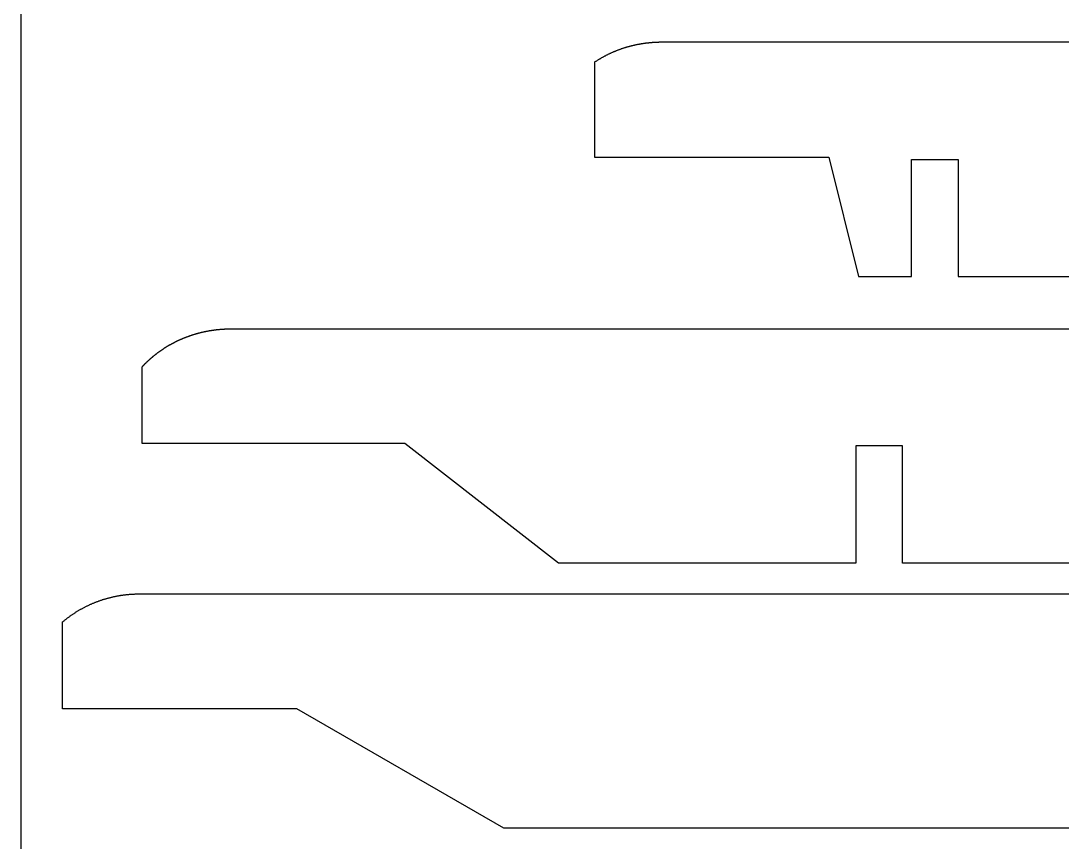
# Model space of a CAD drawing. Header units: inches. Extents: x -1244 to -570, y -2074 to -1714.
# Drawn here: x -1195 to -1186.11, y -1989.39 to -1982.38 of the extents above; entities that cross this region are included whole.
import ezdxf

# ---------------------------------------------------------------- set-up
doc = ezdxf.new("R2010")
doc.units = ezdxf.units.IN
doc.header["$LTSCALE"] = 0.1
doc.header["$MEASUREMENT"] = 0
doc.layers.add('pic', color=1, linetype='Continuous')

msp = doc.modelspace()

# ---------------------------------------------------------------- linework, layer by layer
at = {"color": 7, "linetype": 'Continuous', "lineweight": 25}
for points in [[(-1142.83565, -1982.56005), (-1189.52867, -1982.56005), (-1189.53342, -1982.56006), (-1189.53817, -1982.56009), (-1189.54292, -1982.56014), (-1189.54767, -1982.56021), (-1189.55243, -1982.56031), (-1189.55718, -1982.56042), (-1189.56193, -1982.56056), (-1189.56669, -1982.56071), (-1189.57144, -1982.56089), (-1189.5762, -1982.56109), (-1189.58095, -1982.56131), (-1189.5857, -1982.56155), (-1189.59046, -1982.56181), (-1189.59521, -1982.56209), (-1189.59996, -1982.56239), (-1189.60471, -1982.56271), (-1189.60947, -1982.56306), (-1189.61422, -1982.56342), (-1189.61896, -1982.56381), (-1189.62371, -1982.56421), (-1189.62846, -1982.56464), (-1189.6332, -1982.56509), (-1189.63794, -1982.56556), (-1189.64268, -1982.56605), (-1189.64742, -1982.56656), (-1189.65216, -1982.56709), (-1189.65689, -1982.56764), (-1189.66162, -1982.56822), (-1189.66635, -1982.56881), (-1189.67108, -1982.56943), (-1189.6758, -1982.57006), (-1189.68052, -1982.57072), (-1189.68524, -1982.5714), (-1189.68995, -1982.5721), (-1189.69466, -1982.57282), (-1189.69937, -1982.57356), (-1189.70407, -1982.57432), (-1189.70877, -1982.5751), (-1189.71346, -1982.57591), (-1189.71815, -1982.57673), (-1189.72284, -1982.57758), (-1189.72752, -1982.57844), (-1189.7322, -1982.57933), (-1189.73687, -1982.58024), (-1189.74153, -1982.58117), (-1189.7462, -1982.58212), (-1189.75085, -1982.58309), (-1189.75551, -1982.58408), (-1189.76015, -1982.58509), (-1189.76479, -1982.58613), (-1189.76943, -1982.58718), (-1189.77406, -1982.58826), (-1189.77868, -1982.58936), (-1189.78329, -1982.59047), (-1189.78791, -1982.59161), (-1189.79021, -1982.59219), (-1189.79249, -1982.59277), (-1189.79706, -1982.59394), (-1189.80163, -1982.59514), (-1189.80619, -1982.59636), (-1189.81075, -1982.5976), (-1189.8153, -1982.59886), (-1189.81985, -1982.60014), (-1189.8244, -1982.60144), (-1189.82894, -1982.60277), (-1189.83348, -1982.60412), (-1189.83801, -1982.60549), (-1189.84253, -1982.60688), (-1189.84706, -1982.60829), (-1189.85157, -1982.60972), (-1189.85608, -1982.61117), (-1189.86059, -1982.61265), (-1189.86508, -1982.61415), (-1189.86958, -1982.61566), (-1189.87406, -1982.6172), (-1189.87854, -1982.61876), (-1189.88302, -1982.62034), (-1189.88748, -1982.62195), (-1189.89194, -1982.62357), (-1189.8964, -1982.62521), (-1189.90084, -1982.62688), (-1189.90528, -1982.62856), (-1189.90971, -1982.63027), (-1189.91414, -1982.632), (-1189.91855, -1982.63374), (-1189.92296, -1982.63551), (-1189.92736, -1982.6373), (-1189.93176, -1982.63911), (-1189.93614, -1982.64094), (-1189.94052, -1982.64279), (-1189.94488, -1982.64466), (-1189.94924, -1982.64655), (-1189.95359, -1982.64847), (-1189.95793, -1982.6504), (-1189.96226, -1982.65235), (-1189.96658, -1982.65432), (-1189.97089, -1982.65632), (-1189.9752, -1982.65833), (-1189.97949, -1982.66036), (-1189.98377, -1982.66242), (-1189.98804, -1982.66449), (-1189.99231, -1982.66658), (-1189.99656, -1982.6687), (-1190.0008, -1982.67083), (-1190.00503, -1982.67298), (-1190.00925, -1982.67515), (-1190.01345, -1982.67735), (-1190.01765, -1982.67956), (-1190.02184, -1982.68179), (-1190.02601, -1982.68404), (-1190.03017, -1982.68631), (-1190.03432, -1982.6886), (-1190.03846, -1982.69092), (-1190.04259, -1982.69325), (-1190.0467, -1982.69559), (-1190.0508, -1982.69796), (-1190.05489, -1982.70035), (-1190.05897, -1982.70276), (-1190.06303, -1982.70518), (-1190.06708, -1982.70763), (-1190.07111, -1982.7101), (-1190.07514, -1982.71258), (-1190.07915, -1982.71508), (-1190.08314, -1982.7176), (-1190.08712, -1982.72015), (-1190.09109, -1982.72271), (-1190.09504, -1982.72529), (-1190.09898, -1982.72788), (-1190.10291, -1982.7305), (-1190.10291, -1983.53974), (-1188.10291, -1983.53974), (-1187.84786, -1984.56005), (-1187.3964, -1984.56005), (-1187.3964, -1983.56005), (-1186.9964, -1983.56005), (-1186.9964, -1984.56005), (-1176.9964, -1984.56005)], [(-1177.47258, -1987.00558), (-1187.47258, -1987.00558), (-1187.47258, -1986.00558), (-1187.87258, -1986.00558), (-1187.87258, -1987.00558), (-1188.10368, -1987.00558), (-1188.33477, -1987.00558), (-1188.56587, -1987.00558), (-1188.79696, -1987.00558), (-1189.02806, -1987.00558), (-1189.25915, -1987.00558), (-1189.49025, -1987.00558), (-1189.72135, -1987.00558), (-1189.95244, -1987.00558), (-1190.18354, -1987.00558), (-1190.4112, -1987.00558), (-1191.72348, -1985.98556), (-1193.96691, -1985.98556), (-1193.96691, -1985.33106), (-1193.96503, -1985.32902), (-1193.96278, -1985.32659), (-1193.96052, -1985.32416), (-1193.95825, -1985.32174), (-1193.95596, -1985.31933), (-1193.95367, -1985.31693), (-1193.95137, -1985.31453), (-1193.94907, -1985.31214), (-1193.94675, -1985.30976), (-1193.94442, -1985.30739), (-1193.94209, -1985.30502), (-1193.93974, -1985.30267), (-1193.93739, -1985.30032), (-1193.93503, -1985.29797), (-1193.93266, -1985.29564), (-1193.93028, -1985.29331), (-1193.92789, -1985.29099), (-1193.9255, -1985.28868), (-1193.92309, -1985.28638), (-1193.92068, -1985.28408), (-1193.91826, -1985.28179), (-1193.91583, -1985.27951), (-1193.91339, -1985.27724), (-1193.91095, -1985.27498), (-1193.90849, -1985.27272), (-1193.90603, -1985.27047), (-1193.90356, -1985.26823), (-1193.90108, -1985.266), (-1193.8986, -1985.26378), (-1193.8961, -1985.26156), (-1193.8936, -1985.25935), (-1193.89109, -1985.25715), (-1193.88857, -1985.25496), (-1193.88605, -1985.25278), (-1193.88351, -1985.25061), (-1193.88097, -1985.24844), (-1193.87843, -1985.24628), (-1193.87587, -1985.24414), (-1193.87331, -1985.242), (-1193.87074, -1985.23986), (-1193.86816, -1985.23774), (-1193.86557, -1985.23563), (-1193.86298, -1985.23352), (-1193.86038, -1985.23142), (-1193.85778, -1985.22933), (-1193.85516, -1985.22725), (-1193.85254, -1985.22518), (-1193.84991, -1985.22312), (-1193.84728, -1985.22106), (-1193.84464, -1985.21902), (-1193.84199, -1985.21698), (-1193.83933, -1985.21495), (-1193.83667, -1985.21294), (-1193.834, -1985.21093), (-1193.83133, -1985.20893), (-1193.82865, -1985.20693), (-1193.82596, -1985.20495), (-1193.82326, -1985.20298), (-1193.82056, -1985.20101), (-1193.81785, -1985.19906), (-1193.81514, -1985.19711), (-1193.81242, -1985.19517), (-1193.80969, -1985.19324), (-1193.80696, -1985.19133), (-1193.80422, -1985.18942), (-1193.80147, -1985.18752), (-1193.79872, -1985.18562), (-1193.79596, -1985.18374), (-1193.7932, -1985.18187), (-1193.79043, -1985.18001), (-1193.78765, -1985.17815), (-1193.78487, -1985.17631), (-1193.78209, -1985.17447), (-1193.77929, -1985.17265), (-1193.7765, -1985.17083), (-1193.77369, -1985.16903), (-1193.77088, -1985.16723), (-1193.76807, -1985.16544), (-1193.76525, -1985.16367), (-1193.76242, -1985.1619), (-1193.75959, -1985.16014), (-1193.75675, -1985.15839), (-1193.75391, -1985.15666), (-1193.75107, -1985.15493), (-1193.74821, -1985.15321), (-1193.74536, -1985.1515), (-1193.74249, -1985.1498), (-1193.73963, -1985.14811), (-1193.73676, -1985.14644), (-1193.73388, -1985.14477), (-1193.731, -1985.14311), (-1193.72811, -1985.14146), (-1193.72522, -1985.13982), (-1193.72232, -1985.13819), (-1193.71942, -1985.13658), (-1193.71652, -1985.13497), (-1193.71361, -1985.13337), (-1193.71069, -1985.13178), (-1193.70777, -1985.1302), (-1193.70485, -1985.12864), (-1193.70192, -1985.12708), (-1193.69898, -1985.12553), (-1193.69604, -1985.12399), (-1193.69309, -1985.12246), (-1193.69013, -1985.12094), (-1193.68717, -1985.11943), (-1193.6842, -1985.11792), (-1193.68123, -1985.11643), (-1193.67825, -1985.11495), (-1193.67527, -1985.11347), (-1193.67228, -1985.11201), (-1193.66928, -1985.11056), (-1193.66629, -1985.10911), (-1193.66328, -1985.10767), (-1193.66027, -1985.10625), (-1193.65725, -1985.10483), (-1193.65423, -1985.10343), (-1193.65121, -1985.10203), (-1193.64818, -1985.10064), (-1193.64514, -1985.09926), (-1193.6421, -1985.09789), (-1193.63905, -1985.09654), (-1193.636, -1985.09519), (-1193.63295, -1985.09385), (-1193.62988, -1985.09252), (-1193.62682, -1985.0912), (-1193.62375, -1985.08989), (-1193.62068, -1985.08859), (-1193.6176, -1985.0873), (-1193.61451, -1985.08602), (-1193.61142, -1985.08474), (-1193.60833, -1985.08348), (-1193.60523, -1985.08223), (-1193.60213, -1985.08099), (-1193.59903, -1985.07976), (-1193.59592, -1985.07854), (-1193.5928, -1985.07732), (-1193.58969, -1985.07612), (-1193.58656, -1985.07493), (-1193.58344, -1985.07374), (-1193.58031, -1985.07257), (-1193.57717, -1985.07141), (-1193.57404, -1985.07026), (-1193.57089, -1985.06911), (-1193.56775, -1985.06798), (-1193.5646, -1985.06686), (-1193.56145, -1985.06574), (-1193.55829, -1985.06464), (-1193.55513, -1985.06354), (-1193.55197, -1985.06246), (-1193.5488, -1985.06139), (-1193.54563, -1985.06032), (-1193.54246, -1985.05927), (-1193.53928, -1985.05823), (-1193.5361, -1985.05719), (-1193.53292, -1985.05617), (-1193.52973, -1985.05516), (-1193.52654, -1985.05415), (-1193.52335, -1985.05316), (-1193.52015, -1985.05218), (-1193.51695, -1985.0512), (-1193.51375, -1985.05024), (-1193.51055, -1985.04929), (-1193.50734, -1985.04835), (-1193.50413, -1985.04741), (-1193.50092, -1985.04649), (-1193.4977, -1985.04558), (-1193.49448, -1985.04468), (-1193.49126, -1985.04379), (-1193.48804, -1985.0429), (-1193.48482, -1985.04203), (-1193.48159, -1985.04117), (-1193.47836, -1985.04032), (-1193.47513, -1985.03948), (-1193.47189, -1985.03865), (-1193.46865, -1985.03783), (-1193.46542, -1985.03702), (-1193.46217, -1985.03622), (-1193.45893, -1985.03543), (-1193.45569, -1985.03465), (-1193.45244, -1985.03388), (-1193.44919, -1985.03313), (-1193.44594, -1985.03238), (-1193.44269, -1985.03164), (-1193.43943, -1985.03091), (-1193.43618, -1985.0302), (-1193.43292, -1985.02949), (-1193.42966, -1985.02879), (-1193.4264, -1985.02811), (-1193.42314, -1985.02743), (-1193.41987, -1985.02677), (-1193.41661, -1985.02612), (-1193.41334, -1985.02547), (-1193.41008, -1985.02484), (-1193.40681, -1985.02422), (-1193.40354, -1985.0236), (-1193.40027, -1985.023), (-1193.39699, -1985.02241), (-1193.39372, -1985.02183), (-1193.39045, -1985.02126), (-1193.38717, -1985.0207), (-1193.38386, -1985.02015), (-1193.38055, -1985.0196), (-1193.37724, -1985.01907), (-1193.37393, -1985.01854), (-1193.37061, -1985.01803), (-1193.36729, -1985.01753), (-1193.36397, -1985.01704), (-1193.36065, -1985.01655), (-1193.35733, -1985.01608), (-1193.354, -1985.01562), (-1193.35067, -1985.01517), (-1193.34735, -1985.01473), (-1193.34402, -1985.0143), (-1193.34068, -1985.01388), (-1193.33735, -1985.01347), (-1193.33402, -1985.01307), (-1193.33068, -1985.01268), (-1193.32734, -1985.0123), (-1193.324, -1985.01194), (-1193.32066, -1985.01158), (-1193.31732, -1985.01123), (-1193.31398, -1985.01089), (-1193.31063, -1985.01057), (-1193.30729, -1985.01025), (-1193.30394, -1985.00995), (-1193.3006, -1985.00965), (-1193.29725, -1985.00936), (-1193.2939, -1985.00909), (-1193.29055, -1985.00883), (-1193.2872, -1985.00857), (-1193.28385, -1985.00833), (-1193.2805, -1985.00809), (-1193.27715, -1985.00787), (-1193.27379, -1985.00766), (-1193.27044, -1985.00746), (-1193.26708, -1985.00726), (-1193.26373, -1985.00708), (-1193.26038, -1985.00691), (-1193.25702, -1985.00675), (-1193.25367, -1985.0066), (-1193.25031, -1985.00646), (-1193.24695, -1985.00633), (-1193.2436, -1985.00621), (-1193.24024, -1985.0061), (-1193.23689, -1985.006), (-1193.23353, -1985.00592), (-1193.23017, -1985.00584), (-1193.22682, -1985.00577), (-1193.22346, -1985.00571), (-1193.22011, -1985.00567), (-1193.21675, -1985.00563), (-1193.2134, -1985.0056), (-1193.21004, -1985.00559), (-1193.20668, -1985.00558), (-1139.87871, -1985.00558)], [(-1185.68267, -1989.26823), (-1186.155, -1989.26823), (-1186.62733, -1989.26823), (-1187.09965, -1989.26823), (-1187.57198, -1989.26823), (-1188.04431, -1989.26823), (-1188.51663, -1989.26823), (-1188.98896, -1989.26823), (-1189.46129, -1989.26823), (-1189.93361, -1989.26823), (-1190.40594, -1989.26823), (-1190.87827, -1989.26823), (-1192.64504, -1988.24818), (-1194.64504, -1988.24818), (-1194.64504, -1987.50773), (-1194.64083, -1987.50414), (-1194.6366, -1987.50058), (-1194.63235, -1987.49705), (-1194.62808, -1987.49353), (-1194.62379, -1987.49004), (-1194.61947, -1987.48657), (-1194.61513, -1987.48313), (-1194.61078, -1987.47971), (-1194.6064, -1987.47631), (-1194.602, -1987.47294), (-1194.59758, -1987.46959), (-1194.59314, -1987.46627), (-1194.58868, -1987.46297), (-1194.58419, -1987.45969), (-1194.57969, -1987.45644), (-1194.57518, -1987.45321), (-1194.57064, -1987.45001), (-1194.56608, -1987.44683), (-1194.5615, -1987.44368), (-1194.55691, -1987.44055), (-1194.5523, -1987.43745), (-1194.54767, -1987.43437), (-1194.54302, -1987.43132), (-1194.53835, -1987.42829), (-1194.53367, -1987.42529), (-1194.52897, -1987.42232), (-1194.52425, -1987.41937), (-1194.51952, -1987.41645), (-1194.51477, -1987.41355), (-1194.51, -1987.41068), (-1194.50522, -1987.40784), (-1194.50042, -1987.40502), (-1194.49561, -1987.40223), (-1194.49078, -1987.39947), (-1194.48594, -1987.39673), (-1194.48108, -1987.39402), (-1194.47621, -1987.39134), (-1194.47132, -1987.38869), (-1194.46642, -1987.38606), (-1194.46151, -1987.38346), (-1194.45658, -1987.38089), (-1194.45164, -1987.37834), (-1194.44668, -1987.37583), (-1194.44172, -1987.37334), (-1194.43673, -1987.37088), (-1194.43174, -1987.36844), (-1194.42674, -1987.36604), (-1194.42172, -1987.36366), (-1194.41669, -1987.36132), (-1194.41165, -1987.359), (-1194.4066, -1987.35671), (-1194.40154, -1987.35445), (-1194.39647, -1987.35222), (-1194.39138, -1987.35002), (-1194.38629, -1987.34785), (-1194.38118, -1987.3457), (-1194.37607, -1987.34359), (-1194.37095, -1987.34151), (-1194.36581, -1987.33945), (-1194.36067, -1987.33743), (-1194.35552, -1987.33543), (-1194.35035, -1987.33347), (-1194.34517, -1987.33153), (-1194.33998, -1987.32962), (-1194.33477, -1987.32774), (-1194.32955, -1987.32588), (-1194.32432, -1987.32406), (-1194.31908, -1987.32226), (-1194.31383, -1987.3205), (-1194.30856, -1987.31876), (-1194.30328, -1987.31705), (-1194.298, -1987.31537), (-1194.2927, -1987.31372), (-1194.28739, -1987.31209), (-1194.28207, -1987.3105), (-1194.27674, -1987.30893), (-1194.2714, -1987.30739), (-1194.26606, -1987.30589), (-1194.2607, -1987.30441), (-1194.25533, -1987.30296), (-1194.24996, -1987.30154), (-1194.24458, -1987.30014), (-1194.23918, -1987.29878), (-1194.23378, -1987.29745), (-1194.22838, -1987.29614), (-1194.22296, -1987.29487), (-1194.21754, -1987.29362), (-1194.21211, -1987.29241), (-1194.20668, -1987.29122), (-1194.20123, -1987.29006), (-1194.19579, -1987.28893), (-1194.19033, -1987.28783), (-1194.18487, -1987.28677), (-1194.1794, -1987.28573), (-1194.17393, -1987.28472), (-1194.16846, -1987.28374), (-1194.16298, -1987.28278), (-1194.15749, -1987.28186), (-1194.152, -1987.28097), (-1194.14651, -1987.28011), (-1194.14101, -1987.27928), (-1194.13551, -1987.27848), (-1194.13, -1987.27771), (-1194.12449, -1987.27696), (-1194.11898, -1987.27625), (-1194.11347, -1987.27557), (-1194.10795, -1987.27492), (-1194.10244, -1987.2743), (-1194.09692, -1987.27371), (-1194.0914, -1987.27314), (-1194.08587, -1987.27261), (-1194.08035, -1987.27211), (-1194.07482, -1987.27164), (-1194.0693, -1987.2712), (-1194.06377, -1987.27079), (-1194.05825, -1987.27041), (-1194.05272, -1987.27006), (-1194.0472, -1987.26975), (-1194.04167, -1987.26946), (-1194.03615, -1987.2692), (-1194.03062, -1987.26897), (-1194.02503, -1987.26878), (-1194.01943, -1987.26861), (-1194.01383, -1987.26847), (-1194.00823, -1987.26836), (-1194.00263, -1987.26829), (-1193.99702, -1987.26824), (-1193.99142, -1987.26823), (-1134.94544, -1987.26823)]]:
    msp.add_lwpolyline(points, dxfattribs=at)
at = {"layer": 'pic', "color": 1}
msp.add_lwpolyline([(-1195.00188, -2004.52627), (-1081.50188, -2004.52627), (-1081.50188, -1961.52627), (-1195.00188, -1961.52627)], close=True, dxfattribs=at)

doc.saveas('drawing.dxf')
